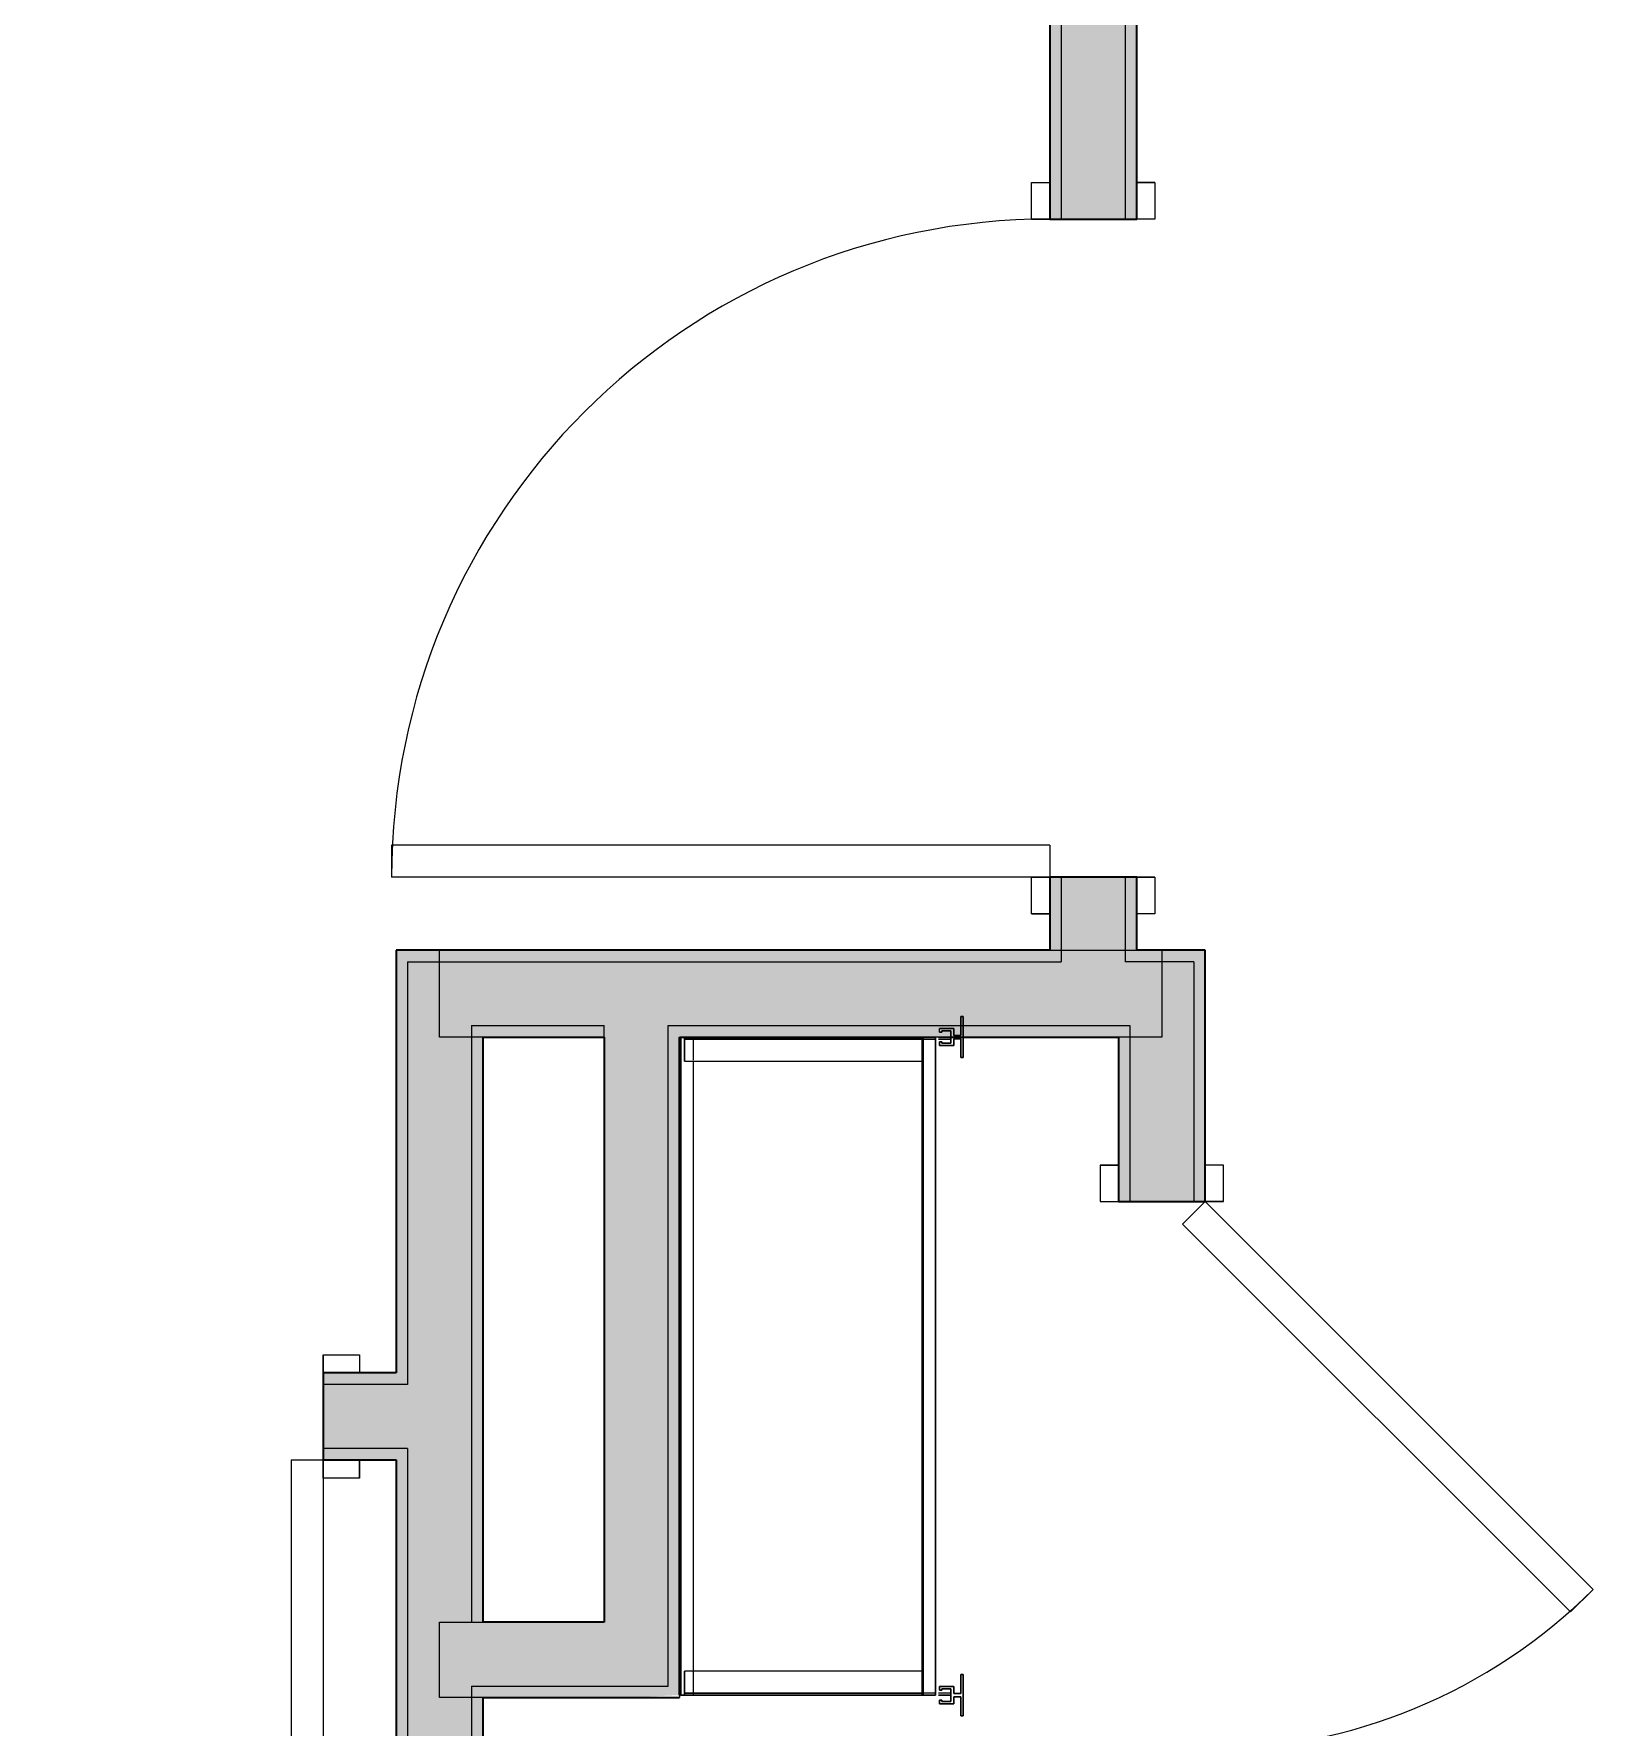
# Model space of a CAD drawing. Header units: inches. Extents: x 6 to 8416, y -388 to 6104.
# Drawn here: x 6621 to 6706.3, y 1679.3 to 1771.9 of the extents above; entities that cross this region are included whole.
import ezdxf

# ---------------------------------------------------------------- set-up
doc = ezdxf.new("R2010")
doc.units = ezdxf.units.IN
doc.header["$MEASUREMENT"] = 0
for name, color, linetype, lineweight in [('A-DOOR', 31, 'Continuous', 18), ('A-DOOR-FRAM', 31, 'Continuous', 25), ('A-ROOM', 32, 'Continuous', 13), ('A-WALL', 113, 'Continuous', 25), ('A-WALL-PATT', 111, 'Continuous', 35), ('I-WALL', 2, 'Continuous', 25), ('Q-CASE', 31, 'Continuous', 18)]:
    doc.layers.add(name, color=color, linetype=linetype, lineweight=lineweight)

# ---------------------------------------------------------------- blocks, each defined once
blk = doc.blocks.new('Unit-Single-Flush-ICC ADA-AM - 36_ x 84_-NR _U-BA _ BATH_-6493387-LEVEL 3 - PLAN Copy 1 Copy 1')
at = {"layer": 'A-DOOR'}
for p, q in [((16.25, -2.375), (18, -2.375)), ((16.25, -2.375), (16.25, -38.375)), ((18, -2.375), (18, -38.375)), ((16.25, -38.375), (18, -38.375))]:
    blk.add_line(p, q, dxfattribs=at)
at = {"layer": 'A-DOOR', "lineweight": 9}
blk.add_arc((18, -2.375), 36, 180, 270, dxfattribs=at)
at = {"layer": 'A-DOOR-FRAM'}
for p, q in [((-20, 2.375), (-20, 3.375)), ((-20, 3.375), (-18, 3.375)), ((-18, 3.375), (-18, 2.375)), ((18, 2.375), (18, 3.375)), ((18, 3.375), (20, 3.375)), ((20, 3.375), (20, 2.375)), ((-18, 2.375), (-20, 2.375)), ((20, 2.375), (18, 2.375)), ((-20, -2.375), (-18, -2.375)), ((-20, -3.375), (-20, -2.375)), ((-18, -2.375), (-18, -3.375)), ((18, -2.375), (20, -2.375)), ((18, -3.375), (18, -2.375)), ((20, -2.375), (20, -3.375)), ((-18, -3.375), (-20, -3.375)), ((20, -3.375), (18, -3.375))]:
    blk.add_line(p, q, dxfattribs=at)
at = {"layer": 'A-DOOR-FRAM', "lineweight": 18}
for p, q in [((-20, 3.375), (-18, 3.375)), ((-20, 3.375), (-20, 2.375)), ((-18, 3.375), (-18, 2.375)), ((18, 3.375), (20, 3.375)), ((18, 3.375), (18, 2.375)), ((20, 3.375), (20, 2.375)), ((-18, 2.375), (-20, 2.375)), ((20, 2.375), (18, 2.375)), ((-20, -3.375), (-20, -2.375)), ((-20, -2.375), (-18, -2.375)), ((-18, -3.375), (-18, -2.375)), ((18, -3.375), (18, -2.375)), ((18, -2.375), (20, -2.375)), ((20, -3.375), (20, -2.375)), ((-18, -3.375), (-20, -3.375)), ((20, -3.375), (18, -3.375))]:
    blk.add_line(p, q, dxfattribs=at)
blk = doc.blocks.new('Unit-Single-Flush-ICC ADA-AM - 36_ x 84_-NR _U-BE _ BED_-6493222-LEVEL 3 - PLAN Copy 1 Copy 1')
at = {"layer": 'A-DOOR'}
for p, q in [((16.25, -2.375), (18, -2.375)), ((16.25, -2.375), (16.25, -38.375)), ((18, -2.375), (18, -38.375)), ((16.25, -38.375), (18, -38.375))]:
    blk.add_line(p, q, dxfattribs=at)
at = {"layer": 'A-DOOR', "lineweight": 9}
blk.add_arc((18, -2.375), 36, 180, 270, dxfattribs=at)
at = {"layer": 'A-DOOR-FRAM'}
for p, q in [((-20, 2.375), (-20, 3.375)), ((-20, 3.375), (-18, 3.375)), ((-18, 3.375), (-18, 2.375)), ((18, 2.375), (18, 3.375)), ((18, 3.375), (20, 3.375)), ((20, 3.375), (20, 2.375)), ((-18, 2.375), (-20, 2.375)), ((20, 2.375), (18, 2.375)), ((-20, -2.375), (-18, -2.375)), ((-20, -3.375), (-20, -2.375)), ((-18, -2.375), (-18, -3.375)), ((18, -2.375), (20, -2.375)), ((18, -3.375), (18, -2.375)), ((20, -2.375), (20, -3.375)), ((-18, -3.375), (-20, -3.375)), ((20, -3.375), (18, -3.375))]:
    blk.add_line(p, q, dxfattribs=at)
at = {"layer": 'A-DOOR-FRAM', "lineweight": 18}
for p, q in [((-20, 3.375), (-18, 3.375)), ((-20, 3.375), (-20, 2.375)), ((-18, 3.375), (-18, 2.375)), ((18, 3.375), (20, 3.375)), ((18, 3.375), (18, 2.375)), ((20, 3.375), (20, 2.375)), ((-18, 2.375), (-20, 2.375)), ((20, 2.375), (18, 2.375)), ((-20, -3.375), (-20, -2.375)), ((-20, -2.375), (-18, -2.375)), ((-18, -3.375), (-18, -2.375)), ((18, -3.375), (18, -2.375)), ((18, -2.375), (20, -2.375)), ((20, -3.375), (20, -2.375)), ((-18, -3.375), (-20, -3.375)), ((20, -3.375), (18, -3.375))]:
    blk.add_line(p, q, dxfattribs=at)
blk = doc.blocks.new('Unit-Double-Louver-ICC ADA-AM - 60_ x 84_-BL-NR _U-L4 _ LOUVER_LAUNDRY_-V611-LEVEL 3 - PLAN Copy 1 Copy 1')
at = {"layer": 'A-DOOR'}
for p, q in [((-36, 2.375), (-14.787, 23.588)), ((-13.549, 22.351), (-14.787, 23.588)), ((1.549, 22.351), (2.787, 23.588)), ((24, 2.375), (2.787, 23.588)), ((-34.763, 1.138), (-13.549, 22.351)), ((22.763, 1.138), (1.549, 22.351)), ((-34.763, 1.138), (-36, 2.375)), ((-6, 2.375), (-6, 0.625)), ((22.763, 1.138), (24, 2.375))]:
    blk.add_line(p, q, dxfattribs=at)
at = {"layer": 'A-DOOR', "lineweight": 9}
for centre, start, end in [((-36, 2.375), 360, 45), ((24, 2.375), 135, 180)]:
    blk.add_arc(centre, 30, start, end, dxfattribs=at)
at = {"layer": 'A-DOOR-FRAM'}
for p, q in [((-36, 3.375), (-38, 3.375)), ((-38, 3.375), (-38, 2.375)), ((-36, 2.375), (-36, 3.375)), ((26, 3.375), (24, 3.375)), ((24, 3.375), (24, 2.375)), ((26, 2.375), (26, 3.375)), ((-38, 2.375), (-36, 2.375)), ((24, 2.375), (26, 2.375)), ((-36, -2.375), (-38, -2.375)), ((-38, -2.375), (-38, -3.375)), ((-36, -3.375), (-36, -2.375)), ((26, -2.375), (24, -2.375)), ((24, -2.375), (24, -3.375)), ((26, -3.375), (26, -2.375)), ((-38, -3.375), (-36, -3.375)), ((24, -3.375), (26, -3.375))]:
    blk.add_line(p, q, dxfattribs=at)
at = {"layer": 'A-DOOR-FRAM', "lineweight": 18}
for p, q in [((-36, 3.375), (-38, 3.375)), ((-38, 3.375), (-38, 2.375)), ((-36, 3.375), (-36, 2.375)), ((26, 3.375), (24, 3.375)), ((24, 3.375), (24, 2.375)), ((26, 3.375), (26, 2.375)), ((-38, 2.375), (-36, 2.375)), ((24, 2.375), (26, 2.375)), ((-38, -3.375), (-38, -2.375)), ((-36, -2.375), (-38, -2.375)), ((-36, -3.375), (-36, -2.375)), ((24, -3.375), (24, -2.375)), ((26, -2.375), (24, -2.375)), ((26, -3.375), (26, -2.375)), ((-38, -3.375), (-36, -3.375)), ((24, -3.375), (26, -3.375))]:
    blk.add_line(p, q, dxfattribs=at)
blk = doc.blocks.new('CW Shelving System-AM - 3_ W x 1_-3 1_2_ D x 7_-0_ H-8112060-LEVEL 3 - PLAN Copy 1 Copy 1')
at = {"layer": 'Q-CASE'}
for p, q in [((-18, 2.249), (-18, 15.5)), ((18, 15.5), (-18, 15.5)), ((18, 15.5), (-18, 15.5)), ((18, 15.5), (-18, 15.5)), ((18, 15.5), (-18, 15.5)), ((18, 15.5), (-18, 15.5)), ((18, 15.5), (-18, 15.5)), ((18, 15.5), (-18, 15.5)), ((18, 15.5), (-18, 15.5)), ((18, 15.5), (-18, 15.5)), ((18, 15.5), (-18, 15.5)), ((18, 15.5), (-18, 15.5)), ((18, 15.5), (-18, 15.5)), ((-18, 15.436), (-18, 15.233)), ((-18, 15.233), (-18, 15.436)), ((-18, 15.436), (-18, 2.249)), ((18, 15.436), (-18, 15.436)), ((18, 15.436), (-18, 15.436)), ((-18, 15.233), (-18, 15.436)), ((-18, 15.436), (-18, 15.233)), ((-18, 15.233), (-18, 15.436)), ((-18, 15.436), (-18, 15.233)), ((18, 15.436), (-18, 15.436)), ((18, 15.436), (-18, 15.436)), ((-18, 15.233), (-18, 15.436)), ((-18, 15.436), (-18, 15.233)), ((-18, 15.233), (-18, 15.436)), ((-18, 15.436), (-18, 15.233)), ((18, 15.436), (-18, 15.436)), ((18, 15.436), (-18, 15.436)), ((-18, 15.233), (-18, 15.436)), ((-18, 15.436), (-18, 15.233)), ((-18, 15.233), (-18, 15.436)), ((-18, 15.436), (-18, 15.233)), ((18, 15.436), (-18, 15.436)), ((18, 15.436), (-18, 15.436)), ((-18, 15.233), (-18, 15.436)), ((-18, 15.436), (-18, 15.233)), ((-18, 15.233), (-18, 15.436)), ((-18, 15.436), (-18, 15.233)), ((18, 15.436), (-18, 15.436)), ((18, 15.436), (-18, 15.436)), ((-18, 15.233), (-18, 15.436)), ((-18, 15.436), (-18, 15.233)), ((-18, 15.233), (-18, 15.436)), ((-18, 15.436), (-18, 15.233)), ((18, 15.436), (-18, 15.436)), ((18, 15.436), (-18, 15.436)), ((-17.891, 15.233), (-18, 15.233)), ((-18, 15.233), (-16.688, 15.233)), ((-18, 15.233), (-18, 1.499)), ((-18, 1.499), (-18, 15.233)), ((-18, 15.233), (-18, 14.75)), ((-18, 14.75), (-18, 15.233)), ((-17.891, 15.233), (-18, 15.233)), ((-18, 15.233), (-16.688, 15.233)), ((-18, 15.233), (-18, 14.75)), ((-18, 14.75), (-18, 15.233)), ((-18, 14.75), (-18, 15.233)), ((-18, 15.233), (-18, 14.75)), ((-18, 14.75), (-18, 15.233)), ((-18, 15.233), (-18, 14.75)), ((-17.891, 15.233), (-18, 15.233)), ((-18, 15.233), (-16.688, 15.233)), ((-18, 15.233), (-18, 14.75)), ((-18, 14.75), (-18, 15.233)), ((-18, 14.75), (-18, 15.233)), ((-18, 15.233), (-18, 14.75)), ((-18, 14.75), (-18, 15.233)), ((-18, 15.233), (-18, 14.75)), ((-17.891, 15.233), (-18, 15.233)), ((-18, 15.233), (-16.688, 15.233)), ((-18, 15.233), (-18, 14.75)), ((-18, 14.75), (-18, 15.233)), ((-18, 14.75), (-18, 15.233)), ((-18, 15.233), (-18, 14.75)), ((-18, 14.75), (-18, 15.233)), ((-18, 15.233), (-18, 14.75)), ((-17.891, 15.233), (-18, 15.233)), ((-18, 15.233), (-16.688, 15.233)), ((-18, 15.233), (-18, 14.75)), ((-18, 14.75), (-18, 15.233)), ((-18, 14.75), (-18, 15.233)), ((-18, 15.233), (-18, 14.75)), ((-18, 14.75), (-18, 15.233)), ((-18, 15.233), (-18, 14.75)), ((-17.891, 15.233), (-18, 15.233)), ((-18, 15.233), (-16.688, 15.233)), ((-18, 15.233), (-18, 14.75)), ((-18, 14.75), (-18, 15.233)), ((-18, 14.75), (-18, 15.233)), ((-18, 15.233), (-18, 14.75)), ((-18, 14.75), (-18, 15.233)), ((-18, 15.233), (-18, 14.75)), ((-16.688, 15.233), (-17.891, 15.233)), ((-17.891, 2.249), (-17.891, 15.233)), ((-17.891, 15.233), (-17.891, 2.249)), ((-16.688, 15.233), (-17.891, 15.233)), ((-17.891, 14.75), (-17.891, 15.233)), ((-17.891, 15.233), (-17.891, 14.75)), ((-16.688, 15.233), (-17.891, 15.233)), ((-17.891, 14.75), (-17.891, 15.233)), ((-17.891, 15.233), (-17.891, 14.75)), ((-16.688, 15.233), (-17.891, 15.233)), ((-17.891, 14.75), (-17.891, 15.233)), ((-17.891, 15.233), (-17.891, 14.75)), ((-16.688, 15.233), (-17.891, 15.233)), ((-17.891, 14.75), (-17.891, 15.233)), ((-17.891, 15.233), (-17.891, 14.75)), ((-16.688, 15.233), (-17.891, 15.233)), ((-17.891, 14.75), (-17.891, 15.233)), ((-17.891, 15.233), (-17.891, 14.75)), ((-16.688, 2.249), (-16.688, 15.233)), ((-16.688, 2.249), (-16.688, 15.233)), ((-16.688, 14.75), (-16.688, 15.233)), ((-16.688, 14.75), (-16.688, 15.233)), ((-16.688, 14.75), (-16.688, 15.233)), ((-16.688, 14.75), (-16.688, 15.233)), ((-16.688, 14.75), (-16.688, 15.233)), ((-16.688, 14.75), (-16.688, 15.233)), ((-16.688, 14.75), (-16.688, 15.233)), ((-16.688, 14.75), (-16.688, 15.233)), ((-16.688, 14.75), (-16.688, 15.233)), ((-16.688, 14.75), (-16.688, 15.233)), ((16.688, 15.233), (18, 15.233)), ((17.891, 15.233), (16.688, 15.233)), ((16.688, 15.233), (16.688, 2.249)), ((16.688, 15.233), (16.688, 2.249)), ((16.688, 15.233), (18, 15.233)), ((17.891, 15.233), (16.688, 15.233)), ((16.688, 15.233), (16.688, 14.75)), ((16.688, 15.233), (16.688, 14.75)), ((16.688, 15.233), (18, 15.233)), ((17.891, 15.233), (16.688, 15.233)), ((16.688, 15.233), (16.688, 14.75)), ((16.688, 15.233), (16.688, 14.75)), ((16.688, 15.233), (18, 15.233)), ((17.891, 15.233), (16.688, 15.233)), ((16.688, 15.233), (16.688, 14.75)), ((16.688, 15.233), (16.688, 14.75)), ((16.688, 15.233), (18, 15.233)), ((17.891, 15.233), (16.688, 15.233)), ((16.688, 15.233), (16.688, 14.75)), ((16.688, 15.233), (16.688, 14.75)), ((16.688, 15.233), (18, 15.233)), ((17.891, 15.233), (16.688, 15.233)), ((16.688, 15.233), (16.688, 14.75)), ((16.688, 15.233), (16.688, 14.75)), ((18, 15.233), (17.891, 15.233)), ((17.891, 2.249), (17.891, 15.233)), ((17.891, 15.233), (17.891, 2.249)), ((18, 15.233), (17.891, 15.233)), ((17.891, 14.75), (17.891, 15.233)), ((17.891, 15.233), (17.891, 14.75)), ((18, 15.233), (17.891, 15.233)), ((17.891, 14.75), (17.891, 15.233)), ((17.891, 15.233), (17.891, 14.75)), ((18, 15.233), (17.891, 15.233)), ((17.891, 14.75), (17.891, 15.233)), ((17.891, 15.233), (17.891, 14.75)), ((18, 15.233), (17.891, 15.233)), ((17.891, 14.75), (17.891, 15.233)), ((17.891, 15.233), (17.891, 14.75)), ((18, 15.233), (17.891, 15.233)), ((17.891, 14.75), (17.891, 15.233)), ((17.891, 15.233), (17.891, 14.75)), ((18, 15.5), (18, 2.249)), ((18, 2.249), (18, 15.436)), ((18, 15.436), (18, 15.233)), ((18, 15.233), (18, 15.436)), ((18, 15.233), (18, 15.436)), ((18, 15.436), (18, 15.233)), ((18, 15.233), (18, 15.436)), ((18, 15.436), (18, 15.233)), ((18, 15.233), (18, 15.436)), ((18, 15.436), (18, 15.233)), ((18, 15.233), (18, 15.436)), ((18, 15.436), (18, 15.233)), ((18, 15.233), (18, 15.436)), ((18, 15.436), (18, 15.233)), ((18, 15.233), (18, 15.436)), ((18, 15.436), (18, 15.233)), ((18, 15.233), (18, 15.436)), ((18, 15.436), (18, 15.233)), ((18, 15.233), (18, 15.436)), ((18, 15.436), (18, 15.233)), ((18, 15.233), (18, 15.436)), ((18, 15.436), (18, 15.233)), ((18, 15.233), (18, 15.436)), ((18, 15.436), (18, 15.233)), ((18, 1.499), (18, 15.233)), ((18, 15.233), (18, 1.499)), ((18, 15.233), (18, 14.75)), ((18, 14.75), (18, 15.233)), ((18, 14.75), (18, 15.233)), ((18, 15.233), (18, 14.75)), ((18, 14.75), (18, 15.233)), ((18, 15.233), (18, 14.75)), ((18, 14.75), (18, 15.233)), ((18, 15.233), (18, 14.75)), ((18, 14.75), (18, 15.233)), ((18, 15.233), (18, 14.75)), ((18, 14.75), (18, 15.233)), ((18, 15.233), (18, 14.75)), ((18, 14.75), (18, 15.233)), ((18, 15.233), (18, 14.75)), ((18, 14.75), (18, 15.233)), ((18, 15.233), (18, 14.75)), ((18, 14.75), (18, 15.233)), ((18, 15.233), (18, 14.75)), ((18, 14.75), (18, 15.233)), ((18, 15.233), (18, 14.75)), ((18, 14.75), (18, 15.233)), ((18, 15.233), (18, 14.75)), ((18, 14.75), (18, 15.233)), ((18, 15.233), (18, 14.75)), ((18, 14.75), (18, 15.233)), ((18, 15.233), (18, 14.75)), ((18, 14.75), (18, 15.233)), ((18, 15.233), (18, 14.75)), ((18, 14.75), (18, 15.233)), ((18, 15.233), (18, 14.75)), ((18, 14.75), (18, 15.233)), ((18, 15.233), (18, 14.75)), ((-18, 14.75), (-18, 1.499)), ((-18, 1.499), (-18, 14.75)), ((-18, 2.249), (-18, 14.75)), ((-18, 14.75), (-18, 2.249)), ((-18, 14.75), (-18, 1.499)), ((-18, 1.499), (-18, 14.75)), ((-18, 2.249), (-18, 14.75)), ((-18, 14.75), (-18, 2.249)), ((-18, 14.75), (-18, 1.499)), ((-18, 1.499), (-18, 14.75)), ((-18, 2.249), (-18, 14.75)), ((-18, 14.75), (-18, 2.249)), ((-18, 14.75), (-18, 1.499)), ((-18, 1.499), (-18, 14.75)), ((-18, 2.249), (-18, 14.75)), ((-18, 14.75), (-18, 2.249)), ((-18, 14.75), (-18, 1.499)), ((-18, 1.499), (-18, 14.75)), ((-18, 2.249), (-18, 14.75)), ((-18, 14.75), (-18, 2.249)), ((-16.732, 14.75), (-17.996, 14.75)), ((-16.732, 14.75), (-17.996, 14.75)), ((-16.732, 14.75), (-17.996, 14.75)), ((-16.732, 14.75), (-17.996, 14.75)), ((-16.732, 14.75), (-17.996, 14.75)), ((-16.732, 14.75), (-17.996, 14.75)), ((-16.732, 14.75), (-17.996, 14.75)), ((-16.732, 14.75), (-17.996, 14.75)), ((-16.732, 14.75), (-17.996, 14.75)), ((-16.732, 14.75), (-17.996, 14.75)), ((-16.732, 14.75), (-17.996, 14.75)), ((-16.732, 14.75), (-17.996, 14.75)), ((-17.891, 2.249), (-17.891, 14.75)), ((-17.891, 14.75), (-17.891, 2.249)), ((-17.891, 2.249), (-17.891, 14.75)), ((-17.891, 14.75), (-17.891, 2.249)), ((-17.891, 2.249), (-17.891, 14.75)), ((-17.891, 14.75), (-17.891, 2.249)), ((-17.891, 2.249), (-17.891, 14.75)), ((-17.891, 14.75), (-17.891, 2.249)), ((-17.891, 2.249), (-17.891, 14.75)), ((-17.891, 14.75), (-17.891, 2.249)), ((16.688, 14.75), (-16.688, 14.75)), ((16.688, 14.75), (-16.688, 14.75)), ((-16.688, 2.249), (-16.688, 14.75)), ((-16.688, 2.249), (-16.688, 14.75)), ((16.688, 14.75), (-16.688, 14.75)), ((16.688, 14.75), (-16.688, 14.75)), ((-16.688, 2.249), (-16.688, 14.75)), ((-16.688, 2.249), (-16.688, 14.75)), ((16.688, 14.75), (-16.688, 14.75)), ((16.688, 14.75), (-16.688, 14.75)), ((-16.688, 2.249), (-16.688, 14.75)), ((-16.688, 2.249), (-16.688, 14.75)), ((16.688, 14.75), (-16.688, 14.75)), ((16.688, 14.75), (-16.688, 14.75)), ((-16.688, 2.249), (-16.688, 14.75)), ((-16.688, 2.249), (-16.688, 14.75)), ((16.688, 14.75), (-16.688, 14.75)), ((16.688, 14.75), (-16.688, 14.75)), ((-16.688, 2.249), (-16.688, 14.75)), ((-16.688, 2.249), (-16.688, 14.75)), ((16.688, 14.75), (-16.688, 14.75)), ((16.688, 14.75), (-16.688, 14.75)), ((16.688, 14.75), (16.688, 2.249)), ((16.688, 14.75), (16.688, 2.249)), ((16.688, 14.75), (16.688, 2.249)), ((16.688, 14.75), (16.688, 2.249)), ((16.688, 14.75), (16.688, 2.249)), ((16.688, 14.75), (16.688, 2.249)), ((16.688, 14.75), (16.688, 2.249)), ((16.688, 14.75), (16.688, 2.249)), ((16.688, 14.75), (16.688, 2.249)), ((16.688, 14.75), (16.688, 2.249)), ((17.996, 14.75), (16.732, 14.75)), ((17.996, 14.75), (16.732, 14.75)), ((17.996, 14.75), (16.732, 14.75)), ((17.996, 14.75), (16.732, 14.75)), ((17.996, 14.75), (16.732, 14.75)), ((17.996, 14.75), (16.732, 14.75)), ((17.996, 14.75), (16.732, 14.75)), ((17.996, 14.75), (16.732, 14.75)), ((17.996, 14.75), (16.732, 14.75)), ((17.996, 14.75), (16.732, 14.75)), ((17.996, 14.75), (16.732, 14.75)), ((17.996, 14.75), (16.732, 14.75)), ((17.891, 2.249), (17.891, 14.75)), ((17.891, 14.75), (17.891, 2.249)), ((17.891, 2.249), (17.891, 14.75)), ((17.891, 14.75), (17.891, 2.249)), ((17.891, 2.249), (17.891, 14.75)), ((17.891, 14.75), (17.891, 2.249)), ((17.891, 2.249), (17.891, 14.75)), ((17.891, 14.75), (17.891, 2.249)), ((17.891, 2.249), (17.891, 14.75)), ((17.891, 14.75), (17.891, 2.249)), ((18, 1.499), (18, 14.75)), ((18, 14.75), (18, 1.499)), ((18, 2.249), (18, 14.75)), ((18, 14.75), (18, 2.249)), ((18, 8.23), (18, 14.75)), ((18, 14.75), (18, 1.499)), ((18, 2.249), (18, 14.75)), ((18, 14.75), (18, 2.249)), ((18, 1.499), (18, 14.75)), ((18, 14.75), (18, 1.499)), ((18, 2.249), (18, 14.75)), ((18, 14.75), (18, 2.249)), ((18, 1.499), (18, 14.75)), ((18, 14.75), (18, 1.499)), ((18, 2.249), (18, 14.75)), ((18, 14.75), (18, 2.249)), ((18, 1.499), (18, 14.75)), ((18, 14.75), (18, 1.499)), ((18, 2.249), (18, 14.75)), ((18, 14.75), (18, 2.249)), ((18, 1.499), (18, 8.23)), ((-18, 1.499), (-18, 2.249)), ((18, 2.249), (-18, 2.249)), ((18, 2.249), (-18, 2.249)), ((-18, 1.499), (-18, 2.249)), ((-18, 1.499), (-18, 2.249)), ((-18, 1.499), (-18, 2.249)), ((-18, 1.499), (-18, 2.249)), ((-18, 1.499), (-18, 2.249)), ((-18, 2.185), (-18, 1.499)), ((18, 2.185), (-18, 2.185)), ((18, 2.185), (-18, 2.185)), ((-18, 2.185), (-18, 1.499)), ((-18, 2.185), (-18, 1.499)), ((-18, 2.185), (-18, 1.499)), ((-18, 2.185), (-18, 1.499)), ((-18, 2.185), (-18, 1.499)), ((-16.688, 2.185), (-17.891, 2.185)), ((-16.688, 2.185), (-17.891, 2.185)), ((-16.688, 2.185), (-17.891, 2.185)), ((-16.688, 2.185), (-17.891, 2.185)), ((-16.688, 2.185), (-17.891, 2.185)), ((-16.688, 2.185), (-17.891, 2.185)), ((-16.688, 2.185), (-17.891, 2.185)), ((-16.688, 2.185), (-17.891, 2.185)), ((-16.688, 2.185), (-17.891, 2.185)), ((-16.688, 2.185), (-17.891, 2.185)), ((-17.891, 1.499), (-17.891, 2.184)), ((-17.891, 1.499), (-17.891, 2.184)), ((-17.891, 2.184), (-16.688, 2.184)), ((-17.891, 2.184), (-16.688, 2.184)), ((-17.891, 1.499), (-17.891, 2.184)), ((-17.891, 1.499), (-17.891, 2.184)), ((-17.891, 2.184), (-16.688, 2.184)), ((-17.891, 2.184), (-16.688, 2.184)), ((-17.891, 1.499), (-17.891, 2.184)), ((-17.891, 1.499), (-17.891, 2.184)), ((-17.891, 2.184), (-16.688, 2.184)), ((-17.891, 2.184), (-16.688, 2.184)), ((-17.891, 1.499), (-17.891, 2.184)), ((-17.891, 1.499), (-17.891, 2.184)), ((-17.891, 2.184), (-16.688, 2.184)), ((-17.891, 2.184), (-16.688, 2.184)), ((-17.891, 1.499), (-17.891, 2.184)), ((-17.891, 1.499), (-17.891, 2.184)), ((-17.891, 2.184), (-16.688, 2.184)), ((-17.891, 2.184), (-16.688, 2.184)), ((-17.891, 1.499), (-17.891, 2.184)), ((-17.891, 1.499), (-17.891, 2.184)), ((-17.891, 2.184), (-16.688, 2.184)), ((-17.891, 2.184), (-16.688, 2.184)), ((-16.688, 2.249), (-17.885, 2.249)), ((-16.688, 2.249), (-17.885, 2.249)), ((-16.688, 2.249), (-17.885, 2.249)), ((-16.688, 2.249), (-17.885, 2.249)), ((-16.688, 2.249), (-17.885, 2.249)), ((-16.688, 2.249), (-17.885, 2.249)), ((-16.688, 2.249), (-17.885, 2.249)), ((-16.688, 2.249), (-17.885, 2.249)), ((-16.688, 2.249), (-17.885, 2.249)), ((-16.688, 2.249), (-17.885, 2.249)), ((16.688, 2.249), (-16.688, 2.249)), ((16.688, 2.249), (-16.688, 2.249)), ((16.688, 2.249), (-16.688, 2.249)), ((16.688, 2.249), (-16.688, 2.249)), ((16.688, 2.249), (-16.688, 2.249)), ((16.688, 2.249), (-16.688, 2.249)), ((16.688, 2.249), (-16.688, 2.249)), ((16.688, 2.249), (-16.688, 2.249)), ((16.688, 2.249), (-16.688, 2.249)), ((16.688, 2.249), (-16.688, 2.249)), ((16.688, 2.185), (-16.688, 2.185)), ((16.688, 2.185), (-16.688, 2.185)), ((16.688, 2.185), (-16.688, 2.185)), ((16.688, 2.185), (-16.688, 2.185)), ((16.688, 2.185), (-16.688, 2.185)), ((16.688, 2.185), (-16.688, 2.185)), ((16.688, 2.185), (-16.688, 2.185)), ((16.688, 2.185), (-16.688, 2.185)), ((16.688, 2.185), (-16.688, 2.185)), ((16.688, 2.185), (-16.688, 2.185)), ((17.885, 2.249), (16.688, 2.249)), ((17.885, 2.249), (16.688, 2.249)), ((17.885, 2.249), (16.688, 2.249)), ((17.885, 2.249), (16.688, 2.249)), ((17.885, 2.249), (16.688, 2.249)), ((17.885, 2.249), (16.688, 2.249)), ((17.885, 2.249), (16.688, 2.249)), ((17.885, 2.249), (16.688, 2.249)), ((17.885, 2.249), (16.688, 2.249)), ((17.885, 2.249), (16.688, 2.249)), ((17.891, 2.185), (16.688, 2.185)), ((17.891, 2.185), (16.688, 2.185)), ((17.891, 2.185), (16.688, 2.185)), ((17.891, 2.185), (16.688, 2.185)), ((17.891, 2.185), (16.688, 2.185)), ((17.891, 2.185), (16.688, 2.185)), ((17.891, 2.185), (16.688, 2.185)), ((17.891, 2.185), (16.688, 2.185)), ((17.891, 2.185), (16.688, 2.185)), ((17.891, 2.185), (16.688, 2.185)), ((16.688, 2.184), (17.891, 2.184)), ((16.688, 2.184), (17.891, 2.184)), ((16.688, 2.184), (17.891, 2.184)), ((16.688, 2.184), (17.891, 2.184)), ((16.688, 2.184), (17.891, 2.184)), ((16.688, 2.184), (17.891, 2.184)), ((16.688, 2.184), (17.891, 2.184)), ((16.688, 2.184), (17.891, 2.184)), ((16.688, 2.184), (17.891, 2.184)), ((16.688, 2.184), (17.891, 2.184)), ((16.688, 2.184), (17.891, 2.184)), ((16.688, 2.184), (17.891, 2.184)), ((17.891, 2.184), (17.891, 1.499)), ((17.891, 2.184), (17.891, 1.499)), ((17.891, 2.184), (17.891, 1.499)), ((17.891, 2.184), (17.891, 1.499)), ((17.891, 2.184), (17.891, 1.499)), ((17.891, 2.184), (17.891, 1.499)), ((17.891, 2.184), (17.891, 1.499)), ((17.891, 2.184), (17.891, 1.499)), ((17.891, 2.184), (17.891, 1.499)), ((17.891, 2.184), (17.891, 1.499)), ((17.891, 2.184), (17.891, 1.499)), ((17.891, 2.184), (17.891, 1.499)), ((18, 2.249), (18, 1.499)), ((18, 2.249), (18, 1.499)), ((18, 2.249), (18, 1.499)), ((18, 2.249), (18, 1.499)), ((18, 2.249), (18, 1.499)), ((18, 2.249), (18, 1.499)), ((18, 1.499), (18, 2.185)), ((18, 1.499), (18, 2.185)), ((18, 1.499), (18, 2.185)), ((18, 1.499), (18, 2.185)), ((18, 1.499), (18, 2.185)), ((18, 1.499), (18, 2.185)), ((-18.467, 1.289), (-18.467, 0.508)), ((-18.266, 1.289), (-18.467, 1.289)), ((-18.467, 1.289), (-18.266, 1.289)), ((-18.467, 0.508), (-18.467, 1.289)), ((-18.342, 1.164), (-18.266, 1.164)), ((-18.342, 0.67), (-18.342, 1.164)), ((-18.342, 1.164), (-18.342, 0.67)), ((-18.266, 1.164), (-18.342, 1.164)), ((-18.266, 1.164), (-18.266, 1.289)), ((-18.266, 1.289), (-18.266, 1.164)), ((-18, 1.499), (18, 1.499)), ((18, 1.499), (-18, 1.499)), ((-18, 1.345), (-18, 0.67)), ((-18, 0.67), (-18, 1.345)), ((-18, 1.345), (-18, 0.67)), ((-18, 0.67), (-18, 1.345)), ((-18, 1.345), (-18, 0.67)), ((-18, 0.67), (-18, 1.345)), ((-18, 1.345), (-18, 0.67)), ((-18, 0.67), (-18, 1.345)), ((-18, 1.345), (-18, 0.67)), ((-18, 0.67), (-18, 1.345)), ((-18, 1.345), (-18, 0.67)), ((-18, 0.67), (-18, 1.345)), ((-17.891, 1.499), (17.891, 1.499)), ((17.891, 1.499), (-17.891, 1.499)), ((-17.891, 1.499), (17.891, 1.499)), ((17.891, 1.499), (-17.891, 1.499)), ((-17.891, 1.499), (17.891, 1.499)), ((17.891, 1.499), (-17.891, 1.499)), ((-17.891, 1.499), (17.891, 1.499)), ((17.891, 1.499), (-17.891, 1.499)), ((-17.891, 1.499), (17.891, 1.499)), ((17.891, 1.499), (-17.891, 1.499)), ((-17.891, 0.67), (-17.891, 1.345)), ((-17.891, 0.67), (-17.891, 1.345)), ((-17.891, 0.67), (-17.891, 1.345)), ((-17.891, 0.67), (-17.891, 1.345)), ((-17.891, 0.67), (-17.891, 1.345)), ((-17.891, 0.67), (-17.891, 1.345)), ((-17.891, 0.67), (-17.891, 1.345)), ((-17.891, 0.67), (-17.891, 1.345)), ((-17.891, 0.67), (-17.891, 1.345)), ((-17.891, 0.67), (-17.891, 1.345)), ((-17.891, 0.67), (-17.891, 1.345)), ((-17.891, 0.67), (-17.891, 1.345)), ((-17.734, 1.289), (-17.734, 1.164)), ((-17.533, 1.289), (-17.734, 1.289)), ((-17.734, 1.289), (-17.533, 1.289)), ((-17.734, 1.164), (-17.734, 1.289)), ((-17.734, 1.164), (-17.658, 1.164)), ((-17.658, 1.164), (-17.734, 1.164)), ((-17.658, 1.164), (-17.658, 0.67)), ((-17.658, 0.67), (-17.658, 1.164)), ((-17.533, 0.508), (-17.533, 1.289)), ((-17.533, 1.289), (-17.533, 0.508)), ((17.533, 1.289), (17.533, 0.508)), ((17.734, 1.289), (17.533, 1.289)), ((17.533, 1.289), (17.734, 1.289)), ((17.533, 0.508), (17.533, 1.289)), ((17.658, 1.164), (17.734, 1.164)), ((17.658, 0.67), (17.658, 1.164)), ((17.658, 1.164), (17.658, 0.67)), ((17.734, 1.164), (17.658, 1.164)), ((17.734, 1.164), (17.734, 1.289)), ((17.734, 1.289), (17.734, 1.164)), ((17.891, 1.345), (17.891, 0.67)), ((17.891, 1.345), (17.891, 0.67)), ((17.891, 1.345), (17.891, 0.67)), ((17.891, 1.345), (17.891, 0.67)), ((17.891, 1.345), (17.891, 0.67)), ((17.891, 1.345), (17.891, 0.67)), ((17.891, 1.345), (17.891, 0.67)), ((17.891, 1.345), (17.891, 0.67)), ((17.891, 1.345), (17.891, 0.67)), ((17.891, 1.345), (17.891, 0.67)), ((17.891, 1.345), (17.891, 0.67)), ((17.891, 1.345), (17.891, 0.67)), ((18, 0.67), (18, 1.345)), ((18, 1.345), (18, 0.67)), ((18, 0.67), (18, 1.345)), ((18, 1.345), (18, 0.67)), ((18, 0.67), (18, 1.345)), ((18, 1.345), (18, 0.67)), ((18, 0.67), (18, 1.345)), ((18, 1.345), (18, 0.67)), ((18, 0.67), (18, 1.345)), ((18, 1.345), (18, 0.67)), ((18, 0.67), (18, 1.345)), ((18, 1.345), (18, 0.67)), ((18.266, 1.289), (18.266, 1.164)), ((18.266, 1.289), (18.467, 1.289)), ((18.266, 1.164), (18.266, 1.289)), ((18.266, 1.164), (18.342, 1.164)), ((18.342, 1.164), (18.266, 1.164)), ((18.342, 1.164), (18.342, 0.67)), ((18.342, 0.67), (18.342, 1.164)), ((18.467, 0.508), (18.467, 1.289)), ((18.467, 1.289), (18.467, 0.508)), ((-19.125, 0.125), (-19.125, 0)), ((-18.094, 0.125), (-19.125, 0.125)), ((-19.125, 0.125), (-18.094, 0.125)), ((-19.125, 0), (-19.125, 0.125)), ((-18.467, 0.508), (-18.094, 0.508)), ((-18.094, 0.508), (-18.467, 0.508)), ((-18, 0.67), (-18.342, 0.67)), ((-18.342, 0.67), (-18, 0.67)), ((-18.094, 0.508), (-18.094, 0.125)), ((-18.094, 0.125), (-18.094, 0.508)), ((-17.891, 0.67), (-18, 0.67)), ((-18, 0.67), (-17.891, 0.67)), ((-17.891, 0.67), (-18, 0.67)), ((-18, 0.67), (-17.891, 0.67)), ((-17.891, 0.67), (-18, 0.67)), ((-18, 0.67), (-17.891, 0.67)), ((-17.891, 0.67), (-18, 0.67)), ((-18, 0.67), (-17.891, 0.67)), ((-17.891, 0.67), (-18, 0.67)), ((-18, 0.67), (-17.891, 0.67)), ((-17.891, 0.67), (-18, 0.67)), ((-18, 0.67), (-17.891, 0.67)), ((-17.906, 0.508), (-17.533, 0.508)), ((-17.906, 0.125), (-17.906, 0.508)), ((-17.906, 0.508), (-17.906, 0.125)), ((-17.533, 0.508), (-17.906, 0.508)), ((-16.875, 0.125), (-17.906, 0.125)), ((-17.906, 0.125), (-16.875, 0.125)), ((-17.658, 0.67), (-17.891, 0.67)), ((-17.891, 0.67), (-17.658, 0.67)), ((-16.875, 0), (-16.875, 0.125)), ((-16.875, 0.125), (-16.875, 0)), ((16.875, 0.125), (16.875, 0)), ((17.906, 0.125), (16.875, 0.125)), ((16.875, 0.125), (17.906, 0.125)), ((16.875, 0), (16.875, 0.125)), ((17.533, 0.508), (17.906, 0.508)), ((17.906, 0.508), (17.533, 0.508)), ((17.891, 0.67), (17.658, 0.67)), ((17.658, 0.67), (17.891, 0.67)), ((17.891, 0.67), (18, 0.67)), ((18, 0.67), (17.891, 0.67)), ((17.891, 0.67), (18, 0.67)), ((18, 0.67), (17.891, 0.67)), ((17.891, 0.67), (18, 0.67)), ((18, 0.67), (17.891, 0.67)), ((17.891, 0.67), (18, 0.67)), ((18, 0.67), (17.891, 0.67)), ((17.891, 0.67), (18, 0.67)), ((18, 0.67), (17.891, 0.67)), ((17.891, 0.67), (18, 0.67)), ((18, 0.67), (17.891, 0.67)), ((17.906, 0.508), (17.906, 0.125)), ((17.906, 0.125), (17.906, 0.508)), ((18.342, 0.67), (18, 0.67)), ((18, 0.67), (18.342, 0.67)), ((18.094, 0.508), (18.401, 0.508)), ((18.094, 0.125), (18.094, 0.508)), ((18.094, 0.508), (18.094, 0.125)), ((18.467, 0.508), (18.094, 0.508)), ((19.125, 0.125), (18.094, 0.125)), ((18.094, 0.125), (19.125, 0.125)), ((19.125, 0), (19.125, 0.125)), ((19.125, 0.125), (19.125, 0)), ((-19.125, 0), (-16.875, 0)), ((-16.875, 0), (-19.125, 0)), ((16.875, 0), (18, 0)), ((19.125, 0), (16.875, 0)), ((18, 0), (19.125, 0))]:
    blk.add_line(p, q, dxfattribs=at)

msp = doc.modelspace()

# ---------------------------------------------------------------- hatches: boundary and pattern name
at = {"layer": 'A-WALL-PATT', "transparency": 33554560}
h = msp.add_hatch(color=10, dxfattribs=at)
h.paths.add_polyline_path([(6677.22783733, 1721.81077679), (6677.22783733, 1725.81077679), (6676.60283733, 1725.81077679), (6676.60283733, 1721.81077679)])
h.paths.add_polyline_path([(6676.60283733, 1761.81077679), (6677.22783733, 1761.81077679), (6677.22783733, 1861.31077679), (6676.60283733, 1861.31077679), (6676.60283733, 1787.73655804)])
at = {"layer": 'A-WALL-PATT', "lineweight": 25, "transparency": 33554560}
h = msp.add_hatch(color=10, dxfattribs=at)
h.paths.add_polyline_path([(6681.35283733, 1721.81077679), (6681.35283733, 1725.81077679), (6680.72783733, 1725.81077679), (6680.72783733, 1721.81077679)])
h.paths.add_polyline_path([(6681.35283733, 1761.81077679), (6681.35283733, 1861.31077679), (6680.72783733, 1861.31077679), (6680.72783733, 1761.81077679)])
at = {"layer": 'A-WALL-PATT', "transparency": 33554560}
h = msp.add_hatch(color=10, dxfattribs=at)
h.paths.add_polyline_path([(6641.47451992, 1576.81077679), (6641.47783733, 1576.81077679), (6641.47783733, 1694.56077679), (6640.85283733, 1694.56077679), (6640.85283733, 1576.81077679)])
h.paths.add_polyline_path([(6640.85283733, 1698.06077679), (6641.47783733, 1698.06077679), (6641.47783733, 1721.81077679), (6640.85283733, 1721.81077679), (6640.85283733, 1698.68577679)])
at = {"layer": 'A-WALL-PATT', "lineweight": 25, "transparency": 33554560}
for points in [[(6653.63678685, 1721.18577679), (6677.22783733, 1721.18577679), (6677.22783733, 1721.81077679), (6641.47783733, 1721.81077679), (6641.47783733, 1721.18577679), (6645.60283733, 1721.18577679)], [(6680.35283733, 1717.06077679), (6680.97783733, 1717.06077679), (6680.97783733, 1717.68577679), (6679.72783733, 1717.68577679), (6679.72783733, 1717.06077679)]]:
    msp.add_hatch(color=10, dxfattribs=at).paths.add_polyline_path(points)
at = {"layer": 'A-WALL-PATT', "transparency": 33554560}
for points in [[(6680.72783733, 1721.18577679), (6685.10283733, 1721.18577679), (6685.10283733, 1721.81077679), (6680.72783733, 1721.81077679)], [(6655.72783733, 1681.56077679), (6656.35283733, 1681.56077679), (6656.35283733, 1717.06077679), (6655.72783733, 1717.06077679), (6655.72783733, 1685.06077679)], [(6653.63678685, 1680.93577679), (6656.35283733, 1681.06077679), (6656.35283733, 1681.56077679), (6645.60283733, 1681.56077679), (6645.60283733, 1680.93577679)]]:
    msp.add_hatch(color=10, dxfattribs=at).paths.add_polyline_path(points)
at = {"layer": 'A-WALL-PATT', "lineweight": 25, "transparency": 33554560}
h = msp.add_hatch(color=10, dxfattribs=at)
h.paths.add_polyline_path([(6685.10283733, 1639.31077679), (6685.10283733, 1648.06077679), (6684.47783733, 1648.06077679), (6684.47783733, 1639.31077679)])
h.paths.add_polyline_path([(6685.10283733, 1708.06077679), (6685.10283733, 1721.18577679), (6684.47783733, 1721.18577679), (6684.47783733, 1708.06077679)])
h = msp.add_hatch(color=10, dxfattribs=at)
h.paths.add_polyline_path([(6645.60283733, 1576.18577679), (6645.60283733, 1639.56077679), (6644.97783733, 1639.56077679), (6644.97783733, 1576.18577679)])
h.paths.add_polyline_path([(6645.60283733, 1645.06077679), (6645.60283733, 1681.56077679), (6644.97783733, 1681.56077679), (6644.97783733, 1645.06077679)])
h.paths.add_polyline_path([(6644.97783733, 1685.06077679), (6645.60283733, 1685.06077679), (6645.60283733, 1717.68577679), (6644.97783733, 1717.68577679), (6644.97783733, 1689.15231081)])
at = {"layer": 'A-WALL-PATT', "transparency": 33554560}
h = msp.add_hatch(color=10, dxfattribs=at)
h.paths.add_polyline_path([(6671.18283734, 1717.06077679), (6679.72783733, 1717.06077679), (6679.72783733, 1717.68577679), (6655.72783733, 1717.68577679), (6655.72783733, 1717.06077679), (6670.50803685, 1717.06077679)])
h.paths.add_polyline_path([(6652.22783733, 1717.06077679), (6652.22783733, 1717.68577679), (6645.60283733, 1717.68577679), (6645.60283733, 1717.06077679)])
h = msp.add_hatch(color=10, dxfattribs=at)
h.paths.add_polyline_path([(6680.35283733, 1639.31077679), (6680.97783733, 1639.31077679), (6680.97783733, 1639.56077679), (6680.35283733, 1639.56077679)])
h.paths.add_polyline_path([(6680.97783733, 1645.06077679), (6680.97783733, 1648.06077679), (6680.35283733, 1648.06077679), (6680.35283733, 1645.06077679)])
h.paths.add_polyline_path([(6680.97783733, 1708.06077679), (6680.97783733, 1717.06077679), (6680.35283733, 1717.06077679), (6680.35283733, 1708.06077679)])
h = msp.add_hatch(color=10, dxfattribs=at)
h.paths.add_polyline_path([(6640.85283733, 1698.06077679), (6640.85283733, 1698.68577679), (6636.85283733, 1698.68577679), (6636.85283733, 1698.06077679)])
h.paths.add_polyline_path([(6569.28053685, 1698.06077679), (6589.22783733, 1698.06077679), (6589.22783733, 1698.68577679), (6566.60283733, 1698.68577679), (6566.60283733, 1698.06077679)])
h.paths.add_polyline_path([(6600.85283733, 1698.06077679), (6600.85283733, 1698.68577679), (6592.72783733, 1698.68577679), (6592.72783733, 1698.06077679)])
at = {"layer": 'A-WALL-PATT', "lineweight": 25, "transparency": 33554560}
h = msp.add_hatch(color=10, dxfattribs=at)
h.paths.add_polyline_path([(6640.85283733, 1693.93577679), (6640.85283733, 1694.56077679), (6636.85283733, 1694.56077679), (6636.85283733, 1693.93577679)])
h.paths.add_polyline_path([(6600.85283733, 1693.93577679), (6600.85283733, 1694.56077679), (6566.60283733, 1694.56077679), (6566.60283733, 1693.93577679), (6569.28053685, 1693.93577679)])
at = {"layer": 'I-WALL', "transparency": 33554560}
h = msp.add_hatch(color=10, dxfattribs=at)
h.paths.add_polyline_path([(6679.72783733, 1721.18577679), (6680.72783733, 1721.18577679), (6680.72783733, 1725.81077679), (6677.22783733, 1725.81077679), (6677.22783733, 1721.18577679)])
h.paths.add_polyline_path([(6680.72783733, 1761.81077679), (6680.72783733, 1861.31077679), (6677.22783733, 1861.31077679), (6677.22783733, 1761.81077679)])
for points in [[(6641.47783733, 1576.18577679), (6644.97783733, 1576.18577679), (6644.97783733, 1721.18577679), (6641.47783733, 1721.18577679), (6641.47783733, 1576.81077679)], [(6644.97783733, 1717.68577679), (6679.72783733, 1717.68577679), (6679.72783733, 1721.18577679), (6644.97783733, 1721.18577679)], [(6680.97783733, 1717.68577679), (6684.47783733, 1717.68577679), (6684.47783733, 1721.18577679), (6679.72783733, 1721.18577679), (6679.72783733, 1717.68577679)], [(6655.72783733, 1685.06077679), (6655.72783733, 1717.68577679), (6652.22783733, 1717.68577679), (6652.22783733, 1685.06077679), (6653.63678685, 1685.06077679)], [(6653.63678685, 1681.56077679), (6655.72783733, 1681.56077679), (6655.72783733, 1685.06077679), (6644.97783733, 1685.06077679), (6644.97783733, 1681.56077679), (6645.60283733, 1681.56077679)]]:
    msp.add_hatch(color=10, dxfattribs=at).paths.add_polyline_path(points)
h = msp.add_hatch(color=10, dxfattribs=at)
h.paths.add_polyline_path([(6680.97783733, 1639.31077679), (6684.47783733, 1639.31077679), (6684.47783733, 1648.06077679), (6680.97783733, 1648.06077679), (6680.97783733, 1639.56077679)])
h.paths.add_polyline_path([(6684.47783733, 1708.06077679), (6684.47783733, 1717.68577679), (6680.97783733, 1717.68577679), (6680.97783733, 1708.06077679)])
h = msp.add_hatch(color=10, dxfattribs=at)
h.paths.add_polyline_path([(6641.47783733, 1694.56077679), (6641.47783733, 1698.06077679), (6636.85283733, 1698.06077679), (6636.85283733, 1694.56077679), (6640.85283733, 1694.56077679)])
h.paths.add_polyline_path([(6569.28053685, 1694.56077679), (6600.85283733, 1694.56077679), (6600.85283733, 1698.06077679), (6566.60283733, 1698.06077679), (6566.60283733, 1694.56077679)])

# ---------------------------------------------------------------- linework, layer by layer
at = {"layer": 'A-ROOM', "lineweight": 9, "flags": 128}
msp.add_lwpolyline([(6679.72783733, 1717.06077679), (6656.35283733, 1717.06077679), (6656.35283733, 1680.93577679), (6643.22783733, 1680.93577679), (6643.22783733, 1685.06077679), (6652.22783733, 1685.06077679), (6652.22783733, 1717.06077679), (6643.22783733, 1717.06077679), (6643.22783733, 1721.81077679), (6654.29033733, 1721.81077679), (6679.72783733, 1721.81077679), (6682.72783733, 1721.81077679), (6682.72783733, 1717.06077679)], close=True, dxfattribs=at)
at = {"layer": 'A-WALL', "lineweight": 9}
for p, q in [((6677.22783733, 1861.31077679), (6677.22783733, 1761.81077679)), ((6680.72783733, 1861.31077679), (6680.72783733, 1761.81077679)), ((6677.22783733, 1725.81077679), (6677.22783733, 1721.18577679)), ((6680.72783733, 1725.81077679), (6680.72783733, 1721.18577679)), ((6641.47783733, 1721.18577679), (6641.47783733, 1698.06077679)), ((6641.47783733, 1721.18577679), (6677.22783733, 1721.18577679)), ((6684.47783733, 1721.18577679), (6680.72783733, 1721.18577679)), ((6684.47783733, 1721.18577679), (6684.47783733, 1708.06077679)), ((6644.97783733, 1717.68577679), (6644.97783733, 1685.06077679)), ((6644.97783733, 1717.68577679), (6652.22783733, 1717.68577679)), ((6652.22783733, 1717.06077679), (6652.22783733, 1717.68577679)), ((6655.72783733, 1717.68577679), (6680.97783733, 1717.68577679)), ((6655.72783733, 1681.56077679), (6655.72783733, 1717.68577679)), ((6680.97783733, 1717.68577679), (6680.97783733, 1708.06077679)), ((6641.47783733, 1698.06077679), (6636.85283733, 1698.06077679)), ((6641.47783733, 1694.56077679), (6636.85283733, 1694.56077679)), ((6641.47783733, 1694.56077679), (6641.47783733, 1576.18577679)), ((6644.97783733, 1685.06077679), (6645.60283733, 1685.06077679)), ((6644.97783733, 1681.56077679), (6644.97783733, 1645.06077679)), ((6644.97783733, 1681.56077679), (6655.72783733, 1681.56077679))]:
    msp.add_line(p, q, dxfattribs=at)
at = {"layer": 'I-WALL', "lineweight": 35}
for p, q in [((6676.60283733, 1861.31077679), (6676.60283733, 1761.81077679)), ((6681.35283733, 1761.81077679), (6681.35283733, 1861.31077679)), ((6676.60283733, 1761.81077679), (6681.35283733, 1761.81077679)), ((6681.35283733, 1725.81077679), (6676.60283733, 1725.81077679)), ((6676.60283733, 1725.81077679), (6676.60283733, 1721.81077679)), ((6681.35283733, 1721.81077679), (6681.35283733, 1725.81077679)), ((6640.85283733, 1721.81077679), (6640.85283733, 1698.68577679)), ((6676.60283733, 1721.81077679), (6640.85283733, 1721.81077679)), ((6685.10283733, 1721.81077679), (6681.35283733, 1721.81077679)), ((6685.10283733, 1708.06077679), (6685.10283733, 1721.81077679)), ((6645.60283733, 1685.06077679), (6645.60283733, 1717.06077679)), ((6645.60283733, 1717.06077679), (6652.22783733, 1717.06077679)), ((6652.22783733, 1717.06077679), (6652.22783733, 1685.06077679)), ((6656.35283733, 1681.06077679), (6656.35283733, 1717.06077679)), ((6656.41633738, 1717.06077679), (6670.35414227, 1717.06077679)), ((6670.50803685, 1717.06077679), (6680.35283733, 1717.06077679)), ((6680.35283733, 1717.06077679), (6680.35283733, 1708.06077679)), ((6680.35283733, 1708.06077679), (6685.10283733, 1708.06077679)), ((6640.85283733, 1698.68577679), (6636.85283733, 1698.68577679)), ((6636.85283733, 1698.68577679), (6636.85283733, 1693.93577679)), ((6636.85283733, 1693.93577679), (6640.85283733, 1693.93577679)), ((6640.85283733, 1693.93577679), (6640.85283733, 1576.18577679)), ((6652.22783733, 1685.06077679), (6645.60283733, 1685.06077679)), ((6645.60283733, 1645.68577679), (6645.60283733, 1680.93577679)), ((6645.60283733, 1680.93577679), (6656.35283733, 1680.93577679))]:
    msp.add_line(p, q, dxfattribs=at)

# ---------------------------------------------------------------- block references
at = {"layer": 'A-DOOR', "rotation": 270}
for name, p in [('Unit-Single-Flush-ICC ADA-AM - 36_ x 84_-NR _U-BE _ BED_-6493222-LEVEL 3 - PLAN Copy 1 Copy 1', (6678.97783733, 1743.81077679)), ('Unit-Double-Louver-ICC ADA-AM - 60_ x 84_-BL-NR _U-L4 _ LOUVER_LAUNDRY_-V611-LEVEL 3 - PLAN Copy 1 Copy 1', (6682.72783733, 1672.06077679))]:
    msp.add_blockref(name, p, dxfattribs=at)
at = {"layer": 'A-DOOR'}
msp.add_blockref('Unit-Single-Flush-ICC ADA-AM - 36_ x 84_-NR _U-BA _ BATH_-6493387-LEVEL 3 - PLAN Copy 1 Copy 1', (6618.85283733, 1696.31077679), dxfattribs=at)
at = {"layer": 'Q-CASE', "rotation": 90.0000000000001}
msp.add_blockref('CW Shelving System-AM - 3_ W x 1_-3 1_2_ D x 7_-0_ H-8112060-LEVEL 3 - PLAN Copy 1 Copy 1', (6671.85283733, 1699.06077679), dxfattribs=at)

doc.saveas('drawing.dxf')
